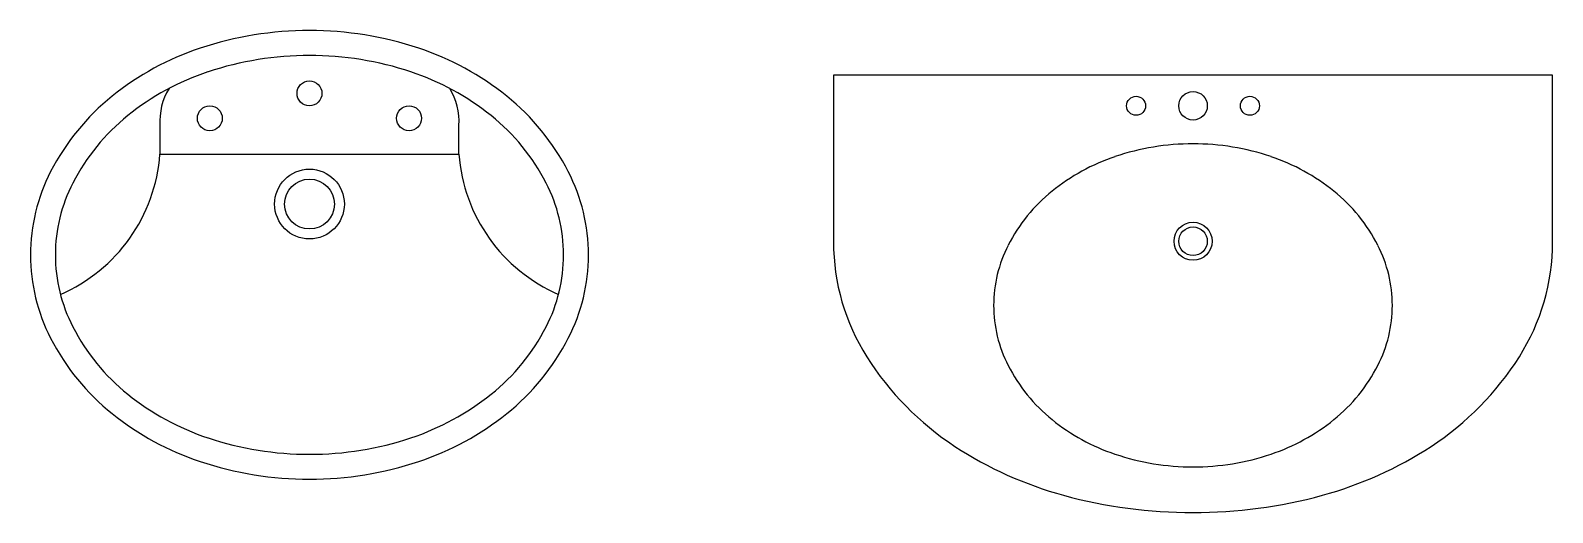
# Model space of a CAD drawing. Header units: inches. Extents: x -4148 to 3543, y 10663 to 18025.
# Drawn here: x 185 to 1713, y 17495 to 17978 of the extents above; entities that cross this region are included whole.
import ezdxf

# ---------------------------------------------------------------- set-up
doc = ezdxf.new("R2010")
doc.units = ezdxf.units.IN
doc.header["$MEASUREMENT"] = 0
doc.layers.add('freecads.com', color=7, linetype='Continuous')

msp = doc.modelspace()

# ---------------------------------------------------------------- linework, layer by layer
at = {"layer": 'freecads.com'}
for p, q in [((1712.7, 17933.5), (991, 17933.5)), ((991, 17933.5), (991, 17766.4)), ((1712.7, 17766.4), (1712.7, 17933.5)), ((315.2, 17854.4), (315.2, 17883.3)), ((615.2, 17854.4), (615.2, 17883.3)), ((315.2, 17854.4), (615.2, 17854.4))]:
    msp.add_line(p, q, dxfattribs=at)
for centre, radius in [((465.2, 17915.4), 12.5), ((365.2, 17890.4), 12.5), ((565.2, 17890.4), 12.5), ((1294.7, 17902.9), 9.52), ((1351.9, 17902.9), 14.3), ((1409, 17902.9), 9.52), ((465.2, 17804.4), 35), ((465.2, 17804.4), 25), ((1351.9, 17767.1), 19.1), ((1351.9, 17767.1), 14.3)]:
    msp.add_circle(centre, radius, dxfattribs=at)
for centre, radius, start, end in [((465.2, 17631), 347.4, 90.0002, 108.4102), ((465.2, 17631), 347.4, 71.5902, 90.0002), ((445.2, 17691), 284.2, 108.4102, 128.7846), ((465.2, 17631), 322.4, 90.0002, 108.4102), ((465.2, 17631), 322.4, 71.5902, 90.0002), ((485.1, 17691), 284.2, 51.2158, 71.5902), ((445.2, 17691), 259.2, 108.4102, 128.7846), ((485.1, 17691), 259.2, 51.2158, 71.5902), ((378.6, 17887.2), 63.6, 148.7144, 183.5904), ((551.7, 17887.2), 63.6, 356.41, 31.286), ((414.6, 17729.1), 235.3, 128.7846, 152.7306), ((515.8, 17729.1), 235.3, 27.2698, 51.2158), ((414.6, 17729.1), 210.3, 128.7846, 152.7306), ((515.8, 17729.1), 210.3, 27.2698, 51.2158), ((1351.9, 17618.4), 246.4, 90, 108.5371), ((1351.9, 17618.4), 246.4, 71.4629, 90), ((149.3, 17866.5), 166.3, 293.3424, 355.8488), ((781.1, 17866.5), 166.3, 184.1516, 246.658), ((1338, 17659.7), 202.7, 108.5371, 128.991), ((1365.7, 17659.7), 202.7, 51.009, 71.4629), ((367.4, 17753.4), 182.2, 152.7306, 180.0002), ((563, 17753.4), 182.2, 0.0002, 27.2698), ((367.4, 17753.4), 157.2, 152.7306, 180.0002), ((563, 17753.4), 157.2, 0.0002, 27.2698), ((1316.7, 17686.1), 168.9, 128.991, 152.9023), ((1387, 17686.1), 168.9, 27.0977, 51.009), ((1206.3, 17766.4), 215.2, 180, 212.3267), ((1497.5, 17766.4), 215.2, 327.6733, 0), ((367.4, 17753.4), 182.2, 180.0002, 207.2698), ((367.4, 17753.4), 157.2, 180.0002, 207.2698), ((563, 17753.4), 157.2, 332.7306, 0.0002), ((563, 17753.4), 182.2, 332.7306, 0.0002), ((1283.9, 17702.8), 132.1, 152.9023, 180), ((1419.8, 17702.8), 132.1, 0, 27.0977), ((1283.9, 17702.8), 132.1, 180, 207.0977), ((1419.8, 17702.8), 132.1, 332.9023, 360), ((414.6, 17777.7), 210.3, 207.2698, 231.2158), ((515.8, 17777.7), 210.3, 308.7846, 332.7306), ((414.6, 17777.7), 235.3, 207.2698, 231.2158), ((515.8, 17777.7), 235.3, 308.7846, 332.7306), ((1276, 17810.5), 297.7, 212.3267, 236.7934), ((1427.8, 17810.5), 297.7, 303.2066, 327.6733), ((1316.7, 17719.6), 168.9, 207.0977, 231.009), ((1387, 17719.6), 168.9, 308.991, 332.9023), ((445.2, 17815.9), 259.2, 231.2158, 251.5902), ((485.1, 17815.9), 259.2, 288.4102, 308.7846), ((445.2, 17815.9), 284.2, 231.2158, 251.5902), ((485.1, 17815.9), 284.2, 288.4102, 308.7846), ((1338, 17745.9), 202.7, 231.009, 251.4629), ((1365.7, 17745.9), 202.7, 288.5371, 308.991), ((465.2, 17875.9), 322.4, 251.5902, 270.0002), ((465.2, 17875.9), 322.4, 270.0002, 288.4102), ((1321.8, 17880.6), 381.4, 236.7934, 254.8305), ((1351.9, 17787.3), 246.4, 251.4629, 270), ((1351.9, 17787.3), 246.4, 270, 288.5371), ((1381.9, 17880.6), 381.4, 285.1695, 303.2066), ((465.2, 17875.9), 347.4, 251.5902, 270.0002), ((465.2, 17875.9), 347.4, 270.0002, 288.4102), ((1351.9, 17991.4), 496.3, 254.8305, 270), ((1351.9, 17991.4), 496.3, 270, 285.1695)]:
    msp.add_arc(centre, radius, start, end, dxfattribs=at)

doc.saveas('drawing.dxf')
